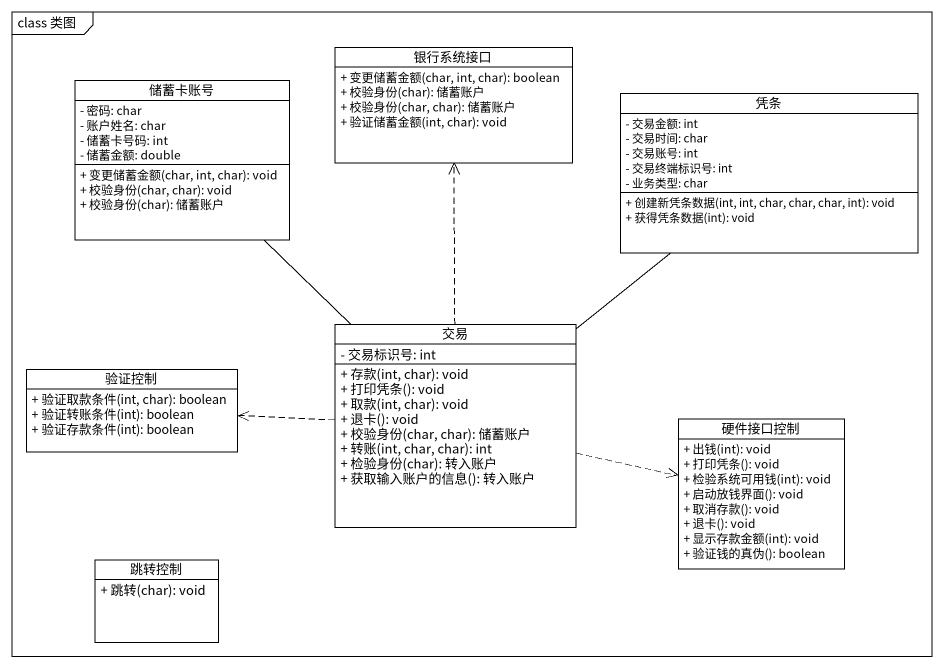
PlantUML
@startuml
mainframe class 类图
hide circle
hide empty members
skinparam classAttributeIconSize 0
class 银行系统接口 {
  + 变更储蓄金额(char, int, char): boolean
  + 校验身份(char): 储蓄账户
  + 校验身份(char, char): 储蓄账户
  + 验证储蓄金额(int, char): void
}
class 储蓄卡账号 {
  - 密码: char
  - 账户姓名: char
  - 储蓄卡号码: int
  - 储蓄金额: double
  + 变更储蓄金额(char, int, char): void
  + 校验身份(char, char): void
  + 校验身份(char): 储蓄账户
}
class 凭条 {
  - 交易金额: int
  - 交易时间: char
  - 交易账号: int
  - 交易终端标识号: int
  - 业务类型: char
  + 创建新凭条数据(int, int, char, char, char, int): void
  + 获得凭条数据(int): void
}
class 验证控制 {
  + 验证取款条件(int, char): boolean
  + 验证转账条件(int): boolean
  + 验证存款条件(int): boolean
}
class 交易 {
  - 交易标识号: int
  + 存款(int, char): void
  + 打印凭条(): void
  + 取款(int, char): void
  + 退卡(): void
  + 校验身份(char, char): 储蓄账户
  + 转账(int, char, char): int
  + 检验身份(char): 转入账户
  + 获取输入账户的信息(): 转入账户
}
class 硬件接口控制 {
  + 出钱(int): void
  + 打印凭条(): void
  + 检验系统可用钱(int): void
  + 启动放钱界面(): void
  + 取消存款(): void
  + 退卡(): void
  + 显示存款金额(int): void
  + 验证钱的真伪(): boolean
}
class 跳转控制 {
  + 跳转(char): void
}
储蓄卡账号 -- 交易
交易 .up.> 银行系统接口
交易 -up- 凭条
交易 .left.> 验证控制
交易 .right.> 硬件接口控制
@enduml
